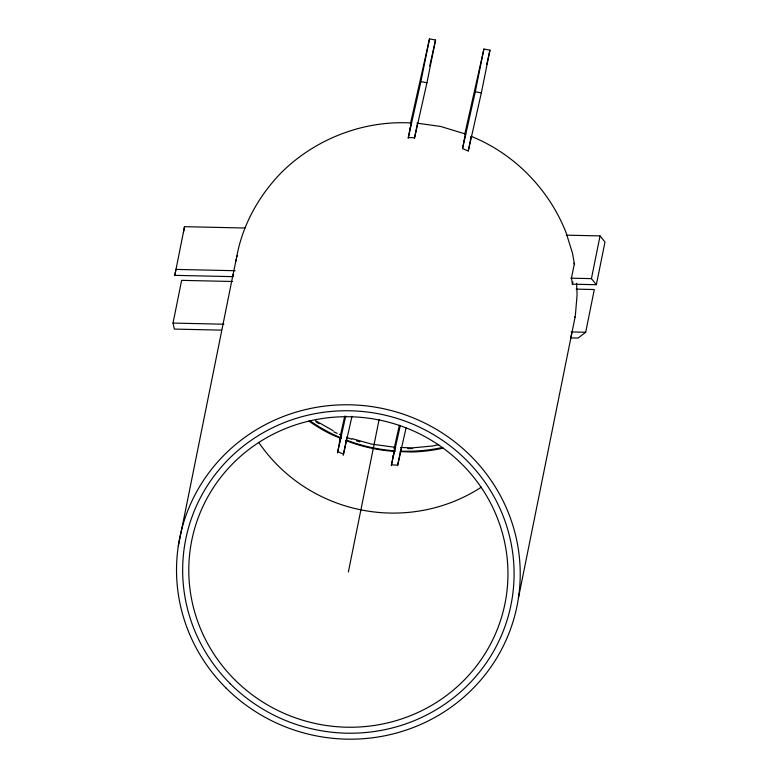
<?xml version="1.0" encoding="UTF-8"?>
<svg xmlns="http://www.w3.org/2000/svg" width="778" height="778" viewBox="0 0 778 778"><rect width="100%" height="100%" fill="white"/><g stroke="black" fill="none" stroke-linecap="round" stroke-linejoin="round"><path stroke-width="1.17" d="M401.292 447.661L401.049 448.799M347.105 436.546L346.638 438.743M233.089 276.647L174.807 275.354L175.916 269.402L235.121 270.715M183.423 232.632L184.522 226.68L244.944 228.022M174.807 275.354L184.522 226.68M221.555 330.135L174.36 329.084L173.017 323.084L181.634 280.362L232.525 281.49M178.308 546.01L233.04 274.566M233.099 274.41L232.651 276.637L236.852 256.225L237.591 255.69M340.453 438.238L337.74 451.697L343.497 454.099L346.21 440.64M408.168 138.241L420.888 81.622L429.505 38.9L435.554 40.028L426.937 82.75L414.47 138.241M417.271 124.402L414.577 137.755L408.324 137.57L411.261 122.973L410.706 125.346M348.369 571.976L379.11 419.566M394.164 451.454L391.451 464.904L397.704 465.088L400.417 451.639L412.359 451.989A165.899 161.046 11.4 0 0 443.256 448.147M471.06 137.045L471.225 136.383L468.278 150.99L462.521 148.579L465.468 133.981L465.302 134.643M462.531 148.54L475.29 91.755L483.906 49.033L489.955 50.162L481.339 92.883L468.298 150.913M572.929 281.957L572.482 284.184L571.431 278.193L574.349 263.723L573.833 263.168M518.44 597.951L575.331 315.79L577.091 294.881L576.556 283.221M600.052 235.909L604.983 241.997L596.366 284.719L591.436 278.631L600.052 235.909L566.209 235.16M570.838 337.895L578.093 338.051L585.688 332.255L594.304 289.533L576.148 289.124M339.334 443.129L339.578 441.992M393.036 456.355L393.279 455.218M394.942 447.904L395.059 447.35L394.349 450.637M235.695 261.573L236.191 259.298M236.687 257.022C242.464 224.706 259.249 194.977 282.219 171.724L282.385 171.549C316.169 138.63 363.773 120.289 410.93 122.963M570.76 337.895L572.044 331.953M463.698 141.829L463.902 140.906M339.782 441.068L341.017 435.544M340.638 437.421L341.348 434.143L341.182 434.805M393.483 454.294L394.728 448.76M400.602 450.822L400.845 449.733M409.928 128.827L410.191 127.641M340.492 435.077L344.751 416.133M410.424 123.828L429.505 38.9M337.467 452.932L345.714 416.211M429.719 66.004L435.554 40.028M346.035 441.204L346.307 440.017M343.224 455.305L351.996 416.269M394.067 448.877L399.377 425.255M464.767 134.215L483.906 49.033M464.398 138.64L464.913 136.344M391.295 465.623L400.31 425.478M486.756 64.37L489.955 50.162M400.242 452.203L400.758 449.908M397.587 465.623L406.067 427.881M438.675 444.685L432.821 445.969L412.496 447.865L400.476 447.506M570.896 278.174L591.436 278.631M572.161 284.174L596.366 284.719M173.017 323.084L223.908 324.212M571.169 331.934L585.688 332.255M416.92 123.138L440.649 126.464L465.857 134.147M395.662 447.369L371.826 444.17L352.123 438.646M395.02 451.473C378.166 450.238 361.264 446.747 345.568 440.377M420.888 81.622L426.937 82.75M475.29 91.755L481.339 92.883M471.38 136.451C514.452 153.704 549.258 189.638 566.121 232.778L572.491 253.161L574.514 264.685M341.309 438.598L331.7 434.581A165.899 161.046 11.4 0 1 308.895 421.063M315.528 420.655L333.256 430.759M574.446 316.918L574.961 317.482M481.456 487.106A159.762 155.075 11.4 0 1 258.724 442.39M442.497 447.476A165.131 160.297 11.4 0 1 400.835 451.143M395.078 450.832A165.131 160.297 11.4 0 1 346.842 440.26M341.493 438.121A165.131 160.297 11.4 0 1 310.072 420.888M412.651 448.536A164.177 159.373 11.4 0 1 407.808 448.614M359.913 441.826A164.177 159.373 11.4 0 1 356.431 440.776M351.831 439.249A164.177 159.373 11.4 0 1 347.27 437.586M341.639 435.33A164.177 159.373 11.4 0 1 339.412 434.377M337.195 433.385A164.177 159.373 11.4 0 1 333.908 431.839M319.048 423.718A164.177 159.373 11.4 0 1 315.975 421.783M230.23 683.716A165.899 161.046 11.4 0 0 508.083 616.789A165.899 161.046 11.4 0 0 306.814 415.442A165.899 161.046 11.4 0 0 230.23 683.716M234.606 679.573A159.762 155.075 11.4 0 0 502.17 615.126A159.762 155.075 11.4 0 0 308.351 421.238A159.762 155.075 11.4 0 0 234.606 679.573M225.853 687.849A172.045 167.007 11.4 0 0 513.995 618.442A172.045 167.007 11.4 0 0 305.268 409.646A172.045 167.007 11.4 0 0 225.853 687.849"/></g></svg>
